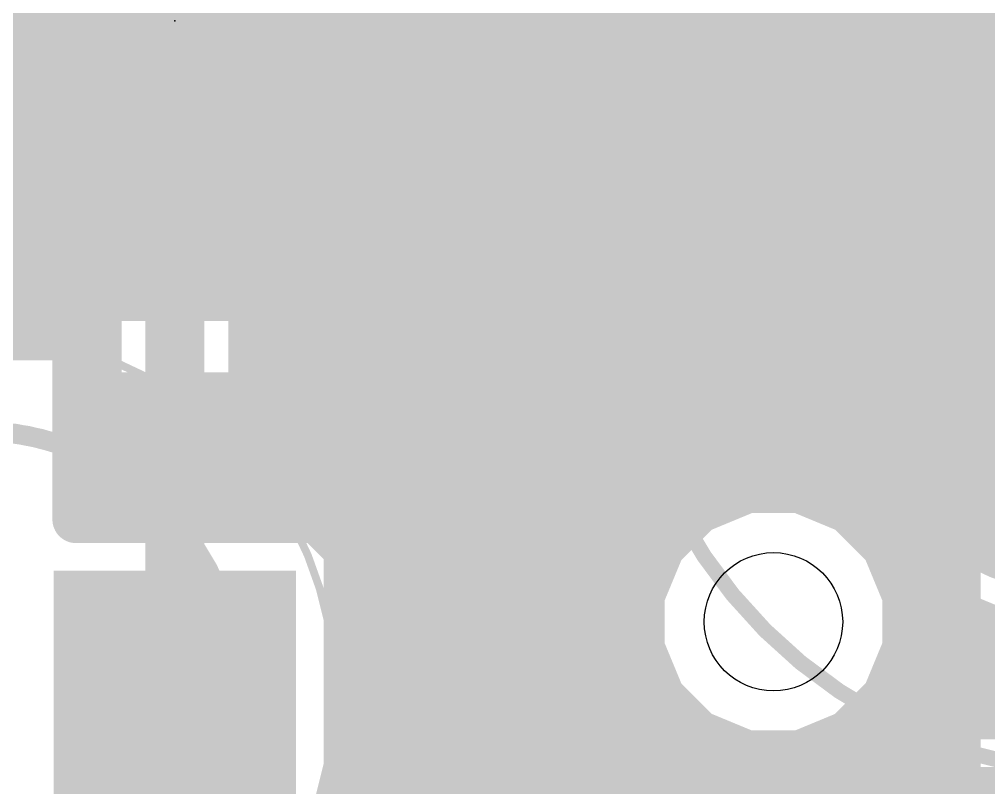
# Model space of a CAD drawing. Extents: x -1.3 to 57, y -0.1 to 23.2.
# Drawn here: x 38.88 to 45.11, y 7.26 to 12.2 of the extents above; entities that cross this region are included whole.
import ezdxf

# ---------------------------------------------------------------- set-up
doc = ezdxf.new("R2010")
doc.units = 0
for name, color, linetype in [('1', 12, 'CONTINUOUS'), ('16', 132, 'CONTINUOUS'), ('17', 110, 'CONTINUOUS'), ('20', 31, 'CONTINUOUS'), ('21', 253, 'CONTINUOUS'), ('23', 53, 'CONTINUOUS'), ('25', 253, 'CONTINUOUS'), ('39', 12, 'CONTINUOUS'), ('51', 253, 'CONTINUOUS'), ('52', 253, 'CONTINUOUS')]:
    doc.layers.add(name, color=color, linetype=linetype)

# ---------------------------------------------------------------- blocks, each defined once
blk = doc.blocks.new('SQUAREP')
blk.add_solid([(-0.5, -0.5), (0.5, -0.5), (-0.5, 0.5), (0.5, 0.5)])
blk = doc.blocks.new('RECT')
blk.add_solid([(-0.5, -0.5), (0.5, -0.5), (-0.5, 0.5), (0.5, 0.5)])

msp = doc.modelspace()

# ---------------------------------------------------------------- linework, layer by layer
at = {"layer": '1'}
for points, const_width in [([(44.9072, 16.0498), (44.9072, 6.1961)], 0.3048), ([(29.4362, 12.192), (44.9072, 12.192)], 0.3048), ([(32.6258, 11.8872), (39.2562, 11.8872)], 0.3048), ([(39.2912, 11.9222), (39.0978, 11.7288)], 0.3048), ([(40.4648, 11.9222), (39.2912, 11.9222)], 0.3048), ([(40.6582, 11.7288), (40.4648, 11.9222)], 0.3048), ([(40.4998, 11.8872), (44.9072, 11.8872)], 0.3048), ([(39.0978, 11.7288), (39.0978, 10.4552)], 0.3048), ([(40.6582, 10.4552), (40.6582, 11.7288)], 0.3048), ([(32.7842, 11.5824), (39.0978, 11.5824)], 0.3048), ([(40.6582, 11.5824), (44.9072, 11.5824)], 0.3048), ([(32.7842, 11.2776), (39.0978, 11.2776)], 0.3048), ([(40.6582, 11.2776), (44.9072, 11.2776)], 0.3048), ([(39.878, 11.092), (39.878, 2.794)], 0.381), ([(39.878, 7.874), (39.878, 11.092)], 0.2032), ([(32.7842, 10.9728), (39.0978, 10.9728)], 0.3048), ([(40.6582, 10.9728), (44.9072, 10.9728)], 0.3048), ([(32.7842, 10.668), (39.0978, 10.668)], 0.3048), ([(40.6582, 10.668), (44.9072, 10.668)], 0.3048), ([(39.0978, 10.4552), (39.2912, 10.2618)], 0.3048), ([(40.4648, 10.2618), (40.6582, 10.4552)], 0.3048), ([(32.6922, 10.3632), (39.1898, 10.3632)], 0.3048), ([(40.5662, 10.3632), (44.9072, 10.3632)], 0.3048), ([(39.2912, 10.2618), (39.3827, 10.2618)], 0.3048), ([(39.3827, 10.2618), (39.3827, 8.9842)], 0.3048), ([(40.3733, 8.9842), (40.3733, 10.2618)], 0.3048), ([(40.3733, 10.2618), (40.4648, 10.2618)], 0.3048), ([(39.243, 10.16), (32.766, 10.16)], 0.3048), ([(39.243, 8.9842), (39.243, 10.16)], 0.3048), ([(39.243, 10.0584), (39.3827, 10.0584)], 0.3048), ([(40.3733, 10.0584), (44.9072, 10.0584)], 0.3048), ([(39.243, 9.7536), (39.3827, 9.7536)], 0.3048), ([(40.3733, 9.7536), (44.9072, 9.7536)], 0.3048), ([(39.243, 9.4488), (39.3827, 9.4488)], 0.3048), ([(40.3733, 9.4488), (44.9072, 9.4488)], 0.3048), ([(39.243, 9.144), (39.3827, 9.144)], 0.3048), ([(40.3733, 9.144), (43.4781, 9.144)], 0.3048), ([(43.5582, 9.1772), (43.2453, 9.0476)], 0.3048), ([(43.897, 9.1772), (43.5582, 9.1772)], 0.3048), ([(44.2099, 9.0476), (43.897, 9.1772)], 0.3048), ([(43.9771, 9.144), (44.9072, 9.144)], 0.3048), ([(43.2453, 9.0476), (43.0058, 8.8081)], 0.3048), ([(44.4494, 8.8081), (44.2099, 9.0476)], 0.3048), ([(39.3827, 8.9842), (39.243, 8.9842)], 0.3048), ([(40.7948, 8.9842), (40.3733, 8.9842)], 0.3048), ([(40.9882, 8.7908), (40.7948, 8.9842)], 0.3048), ([(40.9398, 8.8392), (43.0369, 8.8392)], 0.3048), ([(44.4183, 8.8392), (44.9072, 8.8392)], 0.3048), ([(40.9882, 6.9572), (40.9882, 8.7908)], 0.3048), ([(43.0058, 8.8081), (42.8762, 8.4952)], 0.3048), ([(44.579, 8.4952), (44.4494, 8.8081)], 0.3048), ([(40.9882, 8.5344), (42.8925, 8.5344)], 0.3048), ([(44.5627, 8.5344), (44.9072, 8.5344)], 0.3048), ([(42.8762, 8.4952), (42.8762, 8.1564)], 0.3048), ([(44.579, 8.1564), (44.579, 8.4952)], 0.3048), ([(40.9882, 8.2296), (42.8762, 8.2296)], 0.3048), ([(44.579, 8.2296), (44.9072, 8.2296)], 0.3048), ([(42.8762, 8.1564), (43.0058, 7.8435)], 0.3048), ([(44.4494, 7.8435), (44.579, 8.1564)], 0.3048), ([(40.9882, 7.9248), (42.9721, 7.9248)], 0.3048), ([(44.483, 7.9248), (44.9072, 7.9248)], 0.3048), ([(43.0058, 7.8435), (43.2453, 7.604)], 0.3048), ([(44.2099, 7.604), (44.4494, 7.8435)], 0.3048), ([(40.9882, 7.62), (43.2293, 7.62)], 0.3048), ([(43.2453, 7.604), (43.5582, 7.4744)], 0.3048), ([(43.897, 7.4744), (44.2099, 7.604)], 0.3048), ([(44.2259, 7.62), (44.9072, 7.62)], 0.3048), ([(43.5582, 7.4744), (43.897, 7.4744)], 0.3048), ([(40.9882, 7.3152), (44.9072, 7.3152)], 0.3048)]:
    msp.add_lwpolyline(points, dxfattribs=dict(at, const_width=const_width))
for points, const_width in [([(44.9072, 12.1158, 1), (44.9072, 12.2682)], 0.1524), ([(39.2912, 11.9984, 1), (39.2912, 11.846)], 0.1524), ([(39.3451, 11.8683, 1), (39.2373, 11.9761)], 0.1524), ([(39.2562, 11.811, 1), (39.2562, 11.9634)], 0.1524), ([(40.5187, 11.9761, 1), (40.4109, 11.8683)], 0.1524), ([(40.4998, 11.9634, 1), (40.4998, 11.811)], 0.1524), ([(40.4648, 11.846, 1), (40.4648, 11.9984)], 0.1524), ([(44.9072, 11.811, 1), (44.9072, 11.9634)], 0.1524), ([(39.174, 11.7288, 1), (39.0216, 11.7288)], 0.1524), ([(39.0439, 11.7827, 1), (39.1517, 11.6749)], 0.1524), ([(40.7344, 11.7288, 1), (40.582, 11.7288)], 0.1524), ([(40.6043, 11.6749, 1), (40.7121, 11.7827)], 0.1524), ([(39.0978, 11.5062, 1), (39.0978, 11.6586)], 0.1524), ([(40.6582, 11.6586, 1), (40.6582, 11.5062)], 0.1524), ([(44.9072, 11.5062, 1), (44.9072, 11.6586)], 0.1524), ([(39.0978, 11.2014, 1), (39.0978, 11.3538)], 0.1524), ([(40.6582, 11.3538, 1), (40.6582, 11.2014)], 0.1524), ([(44.9072, 11.2014, 1), (44.9072, 11.3538)], 0.1524), ([(39.9733, 11.092, 1), (39.7828, 11.092)], 0.1905), ([(39.9288, 11.092, 1), (39.8272, 11.092)], 0.1016), ([(39.0978, 10.8966, 1), (39.0978, 11.049)], 0.1524), ([(40.6582, 11.049, 1), (40.6582, 10.8966)], 0.1524), ([(44.9072, 10.8966, 1), (44.9072, 11.049)], 0.1524), ([(39.0978, 10.5918, 1), (39.0978, 10.7442)], 0.1524), ([(40.6582, 10.7442, 1), (40.6582, 10.5918)], 0.1524), ([(44.9072, 10.5918, 1), (44.9072, 10.7442)], 0.1524), ([(39.1517, 10.5091, 1), (39.0439, 10.4013)], 0.1524), ([(40.7121, 10.4013, 1), (40.6043, 10.5091)], 0.1524), ([(39.0216, 10.4552, 1), (39.174, 10.4552)], 0.1524), ([(39.1898, 10.287, 1), (39.1898, 10.4394)], 0.1524), ([(40.5662, 10.4394, 1), (40.5662, 10.287)], 0.1524), ([(40.582, 10.4552, 1), (40.7344, 10.4552)], 0.1524), ([(44.9072, 10.287, 1), (44.9072, 10.4394)], 0.1524), ([(39.2912, 10.338, 1), (39.2912, 10.1856)], 0.1524), ([(39.4589, 10.2618, 1), (39.3065, 10.2618)], 0.1524), ([(39.3827, 10.1856, 1), (39.3827, 10.338)], 0.1524), ([(40.4495, 10.2618, 1), (40.2971, 10.2618)], 0.1524), ([(40.3733, 10.338, 1), (40.3733, 10.1856)], 0.1524), ([(40.4648, 10.1856, 1), (40.4648, 10.338)], 0.1524), ([(39.2373, 10.2079, 1), (39.3451, 10.3157)], 0.1524), ([(40.4109, 10.3157, 1), (40.5187, 10.2079)], 0.1524), ([(39.3192, 10.16, 1), (39.1668, 10.16)], 0.1524), ([(39.243, 10.0838, 1), (39.243, 10.2362)], 0.1524), ([(39.243, 10.1346, 1), (39.243, 9.9822)], 0.1524), ([(39.3827, 9.9822, 1), (39.3827, 10.1346)], 0.1524), ([(40.3733, 10.1346, 1), (40.3733, 9.9822)], 0.1524), ([(44.9072, 9.9822, 1), (44.9072, 10.1346)], 0.1524), ([(39.243, 9.8298, 1), (39.243, 9.6774)], 0.1524), ([(39.3827, 9.6774, 1), (39.3827, 9.8298)], 0.1524), ([(40.3733, 9.8298, 1), (40.3733, 9.6774)], 0.1524), ([(44.9072, 9.6774, 1), (44.9072, 9.8298)], 0.1524), ([(39.243, 9.525, 1), (39.243, 9.3726)], 0.1524), ([(39.3827, 9.3726, 1), (39.3827, 9.525)], 0.1524), ([(40.3733, 9.525, 1), (40.3733, 9.3726)], 0.1524), ([(44.9072, 9.3726, 1), (44.9072, 9.525)], 0.1524), ([(39.243, 9.2202, 1), (39.243, 9.0678)], 0.1524), ([(39.3827, 9.0678, 1), (39.3827, 9.2202)], 0.1524), ([(40.3733, 9.2202, 1), (40.3733, 9.0678)], 0.1524), ([(43.4781, 9.0678, 1), (43.4781, 9.2202)], 0.1524), ([(43.5582, 9.2534, 1), (43.5582, 9.101)], 0.1524), ([(43.5874, 9.1068, 1), (43.5291, 9.2476)], 0.1524), ([(43.9261, 9.2476, 1), (43.8678, 9.1068)], 0.1524), ([(43.897, 9.101, 1), (43.897, 9.2534)], 0.1524), ([(43.9771, 9.2202, 1), (43.9771, 9.0678)], 0.1524), ([(44.9072, 9.0678, 1), (44.9072, 9.2202)], 0.1524), ([(43.2162, 9.118, 1), (43.2745, 8.9772)], 0.1524), ([(43.2992, 8.9937, 1), (43.1914, 9.1015)], 0.1524), ([(44.2638, 9.1015, 1), (44.156, 8.9937)], 0.1524), ([(44.1807, 8.9772, 1), (44.239, 9.118)], 0.1524), ([(39.243, 9.0604, 1), (39.243, 8.908)], 0.1524), ([(39.3827, 8.908, 1), (39.3827, 9.0604)], 0.1524), ([(40.3733, 9.0604, 1), (40.3733, 8.908)], 0.1524), ([(40.8487, 9.0381, 1), (40.7409, 8.9303)], 0.1524), ([(40.7948, 8.908, 1), (40.7948, 9.0604)], 0.1524), ([(39.1668, 8.9842, 1), (39.3192, 8.9842)], 0.1524), ([(39.3065, 8.9842, 1), (39.4589, 8.9842)], 0.1524), ([(40.2971, 8.9842, 1), (40.4495, 8.9842)], 0.1524), ([(40.9398, 8.9154, 1), (40.9398, 8.763)], 0.1524), ([(43.0369, 8.763, 1), (43.0369, 8.9154)], 0.1524), ([(44.4183, 8.9154, 1), (44.4183, 8.763)], 0.1524), ([(44.9072, 8.763, 1), (44.9072, 8.9154)], 0.1524), ([(41.0644, 8.7908, 1), (40.912, 8.7908)], 0.1524), ([(40.9343, 8.7369, 1), (41.0421, 8.8447)], 0.1524), ([(42.9519, 8.862, 1), (43.0597, 8.7542)], 0.1524), ([(43.0762, 8.7789, 1), (42.9354, 8.8372)], 0.1524), ([(44.5198, 8.8372, 1), (44.379, 8.7789)], 0.1524), ([(44.3955, 8.7542, 1), (44.5033, 8.862)], 0.1524), ([(40.9882, 8.6106, 1), (40.9882, 8.4582)], 0.1524), ([(42.8925, 8.4582, 1), (42.8925, 8.6106)], 0.1524), ([(44.5627, 8.6106, 1), (44.5627, 8.4582)], 0.1524), ([(44.9072, 8.4582, 1), (44.9072, 8.6106)], 0.1524), ([(42.9524, 8.4952, 1), (42.8, 8.4952)], 0.1524), ([(44.6552, 8.4952, 1), (44.5028, 8.4952)], 0.1524), ([(42.8058, 8.5243, 1), (42.9466, 8.466)], 0.1524), ([(44.5086, 8.466, 1), (44.6494, 8.5243)], 0.1524), ([(40.9882, 8.3058, 1), (40.9882, 8.1534)], 0.1524), ([(42.8762, 8.1534, 1), (42.8762, 8.3058)], 0.1524), ([(44.579, 8.3058, 1), (44.579, 8.1534)], 0.1524), ([(44.9072, 8.1534, 1), (44.9072, 8.3058)], 0.1524), ([(42.9466, 8.1856, 1), (42.8058, 8.1273)], 0.1524), ([(44.6494, 8.1273, 1), (44.5086, 8.1856)], 0.1524), ([(42.8, 8.1564, 1), (42.9524, 8.1564)], 0.1524), ([(44.5028, 8.1564, 1), (44.6552, 8.1564)], 0.1524), ([(40.9882, 8.001, 1), (40.9882, 7.8486)], 0.1524), ([(42.9721, 7.8486, 1), (42.9721, 8.001)], 0.1524), ([(44.483, 8.001, 1), (44.483, 7.8486)], 0.1524), ([(44.9072, 7.8486, 1), (44.9072, 8.001)], 0.1524), ([(43.0597, 7.8974, 1), (42.9519, 7.7896)], 0.1524), ([(44.5033, 7.7896, 1), (44.3955, 7.8974)], 0.1524), ([(39.8272, 7.874, 1), (39.9288, 7.874)], 0.1016), ([(42.9354, 7.8144, 1), (43.0762, 7.8727)], 0.1524), ([(44.379, 7.8727, 1), (44.5198, 7.8144)], 0.1524), ([(40.9882, 7.6962, 1), (40.9882, 7.5438)], 0.1524), ([(43.2745, 7.6744, 1), (43.2162, 7.5336)], 0.1524), ([(43.1914, 7.5501, 1), (43.2992, 7.6579)], 0.1524), ([(43.2293, 7.5438, 1), (43.2293, 7.6962)], 0.1524), ([(44.156, 7.6579, 1), (44.2638, 7.5501)], 0.1524), ([(44.2259, 7.6962, 1), (44.2259, 7.5438)], 0.1524), ([(44.239, 7.5336, 1), (44.1807, 7.6744)], 0.1524), ([(44.9072, 7.5438, 1), (44.9072, 7.6962)], 0.1524), ([(43.5582, 7.5506, 1), (43.5582, 7.3982)], 0.1524), ([(43.5291, 7.404, 1), (43.5874, 7.5448)], 0.1524), ([(43.8678, 7.5448, 1), (43.9261, 7.404)], 0.1524), ([(43.897, 7.3982, 1), (43.897, 7.5506)], 0.1524), ([(40.9882, 7.3914, 1), (40.9882, 7.239)], 0.1524), ([(44.9072, 7.239, 1), (44.9072, 7.3914)], 0.1524)]:
    msp.add_lwpolyline(points, format="xyb", dxfattribs=dict(at, const_width=const_width))
at = {"layer": '16'}
for points, const_width in [([(41.3106, 7.3288), (41.3106, 13.6688)], 0.127), ([(42.7306, 12.8988), (42.7306, 8.0988)], 0.127), ([(41.0947, 12.7), (41.0947, 10.5964)], 0.3048), ([(41.988, 10.5964), (41.988, 12.7)], 0.3048), ([(42.1132, 12.7), (42.1132, 10.5964)], 0.3048), ([(43.1243, 8.9266), (43.1243, 12.7357)], 0.3048), ([(44.5724, 12.4866), (43.9128, 11.827)], 0.3048), ([(20.955, 12.192), (41.0947, 12.192)], 0.3048), ([(41.988, 12.192), (42.1132, 12.192)], 0.3048), ([(43.1243, 12.192), (44.2778, 12.192)], 0.3048), ([(41.3106, 12.192), (42.7306, 12.192)], 0.127), ([(41.3106, 12.065), (42.7306, 12.065)], 0.127), ([(20.955, 11.8872), (41.0947, 11.8872)], 0.3048), ([(41.988, 11.8872), (42.1132, 11.8872)], 0.3048), ([(43.1243, 11.8872), (43.973, 11.8872)], 0.3048), ([(41.3106, 11.938), (42.7306, 11.938)], 0.127), ([(43.9128, 11.827), (43.5558, 10.9652)], 0.3048), ([(41.3106, 11.811), (42.7306, 11.811)], 0.127), ([(20.955, 11.5824), (41.0947, 11.5824)], 0.3048), ([(41.3106, 11.684), (42.7306, 11.684)], 0.127), ([(41.988, 11.5824), (42.1132, 11.5824)], 0.3048), ([(43.1243, 11.5824), (43.8115, 11.5824)], 0.3048), ([(41.3106, 11.557), (42.7306, 11.557)], 0.127), ([(41.3106, 11.43), (42.7306, 11.43)], 0.127), ([(20.955, 11.2776), (41.0947, 11.2776)], 0.3048), ([(41.988, 11.2776), (42.1132, 11.2776)], 0.3048), ([(43.1243, 11.2776), (43.6852, 11.2776)], 0.3048), ([(41.3106, 11.303), (42.7306, 11.303)], 0.127), ([(41.3106, 11.176), (42.7306, 11.176)], 0.127), ([(20.955, 10.9728), (41.0947, 10.9728)], 0.3048), ([(41.3106, 11.049), (42.7306, 11.049)], 0.127), ([(41.988, 10.9728), (42.1132, 10.9728)], 0.3048), ([(43.1243, 10.9728), (43.5589, 10.9728)], 0.3048), ([(43.5558, 10.9652), (43.5558, 10.0324)], 0.3048), ([(41.3106, 10.922), (42.7306, 10.922)], 0.127), ([(41.3106, 10.795), (42.7306, 10.795)], 0.127), ([(20.955, 10.668), (41.0947, 10.668)], 0.3048), ([(41.988, 10.668), (42.1132, 10.668)], 0.3048), ([(43.1243, 10.668), (43.5558, 10.668)], 0.3048), ([(41.0947, 10.5964), (41.988, 10.5964)], 0.3048), ([(41.3106, 10.668), (42.7306, 10.668)], 0.127), ([(41.988, 10.5964), (41.988, 10.414)], 0.3048), ([(42.1132, 10.5964), (41.988, 10.5964)], 0.3048), ([(41.3106, 10.541), (42.7306, 10.541)], 0.127), ([(41.988, 10.414), (22.9108, 10.414)], 0.3048), ([(41.3106, 10.414), (42.7306, 10.414)], 0.127), ([(43.1243, 10.3632), (43.5558, 10.3632)], 0.3048), ([(41.3106, 10.287), (42.7306, 10.287)], 0.127), ([(41.3106, 10.16), (42.7306, 10.16)], 0.127), ([(43.1243, 10.0584), (43.5558, 10.0584)], 0.3048), ([(43.5558, 10.0324), (43.9127, 9.1707)], 0.3048), ([(41.3106, 10.033), (42.7306, 10.033)], 0.127), ([(39.243, 8.9842), (39.243, 9.779)], 0.3048), ([(39.243, 9.779), (40.9169, 9.779)], 0.3048), ([(40.9169, 9.779), (40.9169, 8.8621)], 0.3048), ([(41.3106, 9.906), (42.7306, 9.906)], 0.127), ([(39.243, 9.7536), (40.9169, 9.7536)], 0.3048), ([(43.1243, 9.7536), (43.6713, 9.7536)], 0.3048), ([(41.3106, 9.779), (42.7306, 9.779)], 0.127), ([(41.3106, 9.652), (42.7306, 9.652)], 0.127), ([(39.243, 9.4488), (40.9169, 9.4488)], 0.3048), ([(43.1243, 9.4488), (43.7975, 9.4488)], 0.3048), ([(41.3106, 9.525), (42.7306, 9.525)], 0.127), ([(41.3106, 9.398), (42.7306, 9.398)], 0.127), ([(39.243, 9.144), (40.9169, 9.144)], 0.3048), ([(41.3106, 9.271), (42.7306, 9.271)], 0.127), ([(43.1243, 9.144), (43.4781, 9.144)], 0.3048), ([(43.5582, 9.1772), (43.2453, 9.0476)], 0.3048), ([(43.897, 9.1772), (43.5582, 9.1772)], 0.3048), ([(43.9127, 9.1707), (43.897, 9.1772)], 0.3048), ([(41.3106, 9.144), (42.7306, 9.144)], 0.127), ([(43.2453, 9.0476), (43.1243, 8.9266)], 0.3048), ([(40.7948, 8.9842), (39.243, 8.9842)], 0.3048), ([(40.9169, 8.8621), (40.7948, 8.9842)], 0.3048), ([(41.3106, 9.017), (42.7306, 9.017)], 0.127), ([(41.3106, 8.89), (42.7306, 8.89)], 0.127), ([(41.3106, 8.763), (42.7306, 8.763)], 0.127), ([(41.3106, 8.636), (42.7306, 8.636)], 0.127), ([(44.579, 8.4952), (44.5725, 8.5109)], 0.3048), ([(44.5725, 8.5109), (45.4342, 8.154)], 0.3048), ([(44.579, 8.1564), (44.579, 8.4952)], 0.3048), ([(41.3106, 8.509), (42.7306, 8.509)], 0.127), ([(41.3106, 8.382), (42.7306, 8.382)], 0.127), ([(44.579, 8.2296), (45.2517, 8.2296)], 0.3048), ([(41.3106, 8.255), (42.7306, 8.255)], 0.127), ([(44.4494, 7.8435), (44.579, 8.1564)], 0.3048), ([(41.3106, 8.128), (42.7306, 8.128)], 0.127), ([(42.7306, 8.0988), (43.5006, 7.3288)], 0.127), ([(41.3106, 8.001), (42.8284, 8.001)], 0.127), ([(44.483, 7.9248), (48.3398, 7.9248)], 0.3048), ([(44.3284, 7.7225), (44.4494, 7.8435)], 0.3048), ([(41.3106, 7.874), (42.9554, 7.874)], 0.127), ([(48.1375, 7.7225), (44.3284, 7.7225)], 0.3048), ([(41.3106, 7.747), (43.0824, 7.747)], 0.127), ([(41.3106, 7.62), (43.2094, 7.62)], 0.127), ([(41.3106, 7.493), (43.3364, 7.493)], 0.127), ([(41.3106, 7.366), (43.4634, 7.366)], 0.127), ([(42.7306, 5.9088), (41.3106, 7.3288)], 0.127), ([(43.5006, 7.3288), (48.3006, 7.3288)], 0.127), ([(41.4004, 7.239), (50.4008, 7.239)], 0.127)]:
    msp.add_lwpolyline(points, dxfattribs=dict(at, const_width=const_width))
for points, const_width in [([(45.9006, 9.4788, 1), (45.9006, 11.5188, 1), (45.9006, 9.4788)], 2.04), ([(41.0947, 12.1158, 1), (41.0947, 12.2682)], 0.1524), ([(41.988, 12.2682, 1), (41.988, 12.1158)], 0.1524), ([(42.1132, 12.1158, 1), (42.1132, 12.2682)], 0.1524), ([(43.1243, 12.2682, 1), (43.1243, 12.1158)], 0.1524), ([(44.2778, 12.1158, 1), (44.2778, 12.2682)], 0.1524), ([(41.3106, 12.2238, 1), (41.3106, 12.1602)], 0.0635), ([(42.7306, 12.1602, 1), (42.7306, 12.2238)], 0.0635), ([(41.3106, 12.0968, 1), (41.3106, 12.0333)], 0.0635), ([(42.7306, 12.0333, 1), (42.7306, 12.0968)], 0.0635), ([(41.0947, 11.811, 1), (41.0947, 11.9634)], 0.1524), ([(41.988, 11.9634, 1), (41.988, 11.811)], 0.1524), ([(42.1132, 11.811, 1), (42.1132, 11.9634)], 0.1524), ([(43.1243, 11.9634, 1), (43.1243, 11.811)], 0.1524), ([(43.973, 11.811, 1), (43.973, 11.9634)], 0.1524), ([(41.3106, 11.9698, 1), (41.3106, 11.9063)], 0.0635), ([(42.7306, 11.9063, 1), (42.7306, 11.9698)], 0.0635), ([(43.9832, 11.7979, 1), (43.8424, 11.8562)], 0.1524), ([(43.8589, 11.8809, 1), (43.9667, 11.7731)], 0.1524), ([(41.3106, 11.8428, 1), (41.3106, 11.7792)], 0.0635), ([(42.7306, 11.7792, 1), (42.7306, 11.8428)], 0.0635), ([(41.0947, 11.5062, 1), (41.0947, 11.6586)], 0.1524), ([(41.3106, 11.7158, 1), (41.3106, 11.6523)], 0.0635), ([(41.988, 11.6586, 1), (41.988, 11.5062)], 0.1524), ([(42.1132, 11.5062, 1), (42.1132, 11.6586)], 0.1524), ([(42.7306, 11.6523, 1), (42.7306, 11.7158)], 0.0635), ([(43.1243, 11.6586, 1), (43.1243, 11.5062)], 0.1524), ([(43.8115, 11.5062, 1), (43.8115, 11.6586)], 0.1524), ([(41.3106, 11.5888, 1), (41.3106, 11.5252)], 0.0635), ([(42.7306, 11.5252, 1), (42.7306, 11.5888)], 0.0635), ([(41.3106, 11.4618, 1), (41.3106, 11.3982)], 0.0635), ([(42.7306, 11.3982, 1), (42.7306, 11.4618)], 0.0635), ([(41.0947, 11.2014, 1), (41.0947, 11.3538)], 0.1524), ([(41.988, 11.3538, 1), (41.988, 11.2014)], 0.1524), ([(42.1132, 11.2014, 1), (42.1132, 11.3538)], 0.1524), ([(43.1243, 11.3538, 1), (43.1243, 11.2014)], 0.1524), ([(43.6852, 11.2014, 1), (43.6852, 11.3538)], 0.1524), ([(41.3106, 11.3348, 1), (41.3106, 11.2713)], 0.0635), ([(42.7306, 11.2713, 1), (42.7306, 11.3348)], 0.0635), ([(41.3106, 11.2078, 1), (41.3106, 11.1442)], 0.0635), ([(42.7306, 11.1442, 1), (42.7306, 11.2078)], 0.0635), ([(41.0947, 10.8966, 1), (41.0947, 11.049)], 0.1524), ([(41.3106, 11.0808, 1), (41.3106, 11.0173)], 0.0635), ([(41.988, 11.049, 1), (41.988, 10.8966)], 0.1524), ([(42.1132, 10.8966, 1), (42.1132, 11.049)], 0.1524), ([(42.7306, 11.0173, 1), (42.7306, 11.0808)], 0.0635), ([(43.1243, 11.049, 1), (43.1243, 10.8966)], 0.1524), ([(43.632, 10.9652, 1), (43.4796, 10.9652)], 0.1524), ([(43.5589, 10.8966, 1), (43.5589, 11.049)], 0.1524), ([(43.4854, 10.9944, 1), (43.6262, 10.936)], 0.1524), ([(41.3106, 10.9538, 1), (41.3106, 10.8902)], 0.0635), ([(42.7306, 10.8902, 1), (42.7306, 10.9538)], 0.0635), ([(41.3106, 10.8268, 1), (41.3106, 10.7632)], 0.0635), ([(42.7306, 10.7632, 1), (42.7306, 10.8268)], 0.0635), ([(41.0947, 10.5918, 1), (41.0947, 10.7442)], 0.1524), ([(41.988, 10.7442, 1), (41.988, 10.5918)], 0.1524), ([(42.1132, 10.5918, 1), (42.1132, 10.7442)], 0.1524), ([(43.1243, 10.7442, 1), (43.1243, 10.5918)], 0.1524), ([(43.5558, 10.5918, 1), (43.5558, 10.7442)], 0.1524), ([(41.0947, 10.6726, 1), (41.0947, 10.5202)], 0.1524), ([(41.3106, 10.6998, 1), (41.3106, 10.6363)], 0.0635), ([(42.0642, 10.5964, 1), (41.9118, 10.5964)], 0.1524), ([(41.988, 10.6726, 1), (41.988, 10.5202)], 0.1524), ([(41.988, 10.5202, 1), (41.988, 10.6726)], 0.1524), ([(42.1132, 10.5202, 1), (42.1132, 10.6726)], 0.1524), ([(42.7306, 10.6363, 1), (42.7306, 10.6998)], 0.0635), ([(41.0185, 10.5964, 1), (41.1709, 10.5964)], 0.1524), ([(41.9118, 10.5964, 1), (42.0642, 10.5964)], 0.1524), ([(42.037, 10.5964, 1), (42.1894, 10.5964)], 0.1524), ([(41.3106, 10.5728, 1), (41.3106, 10.5092)], 0.0635), ([(42.7306, 10.5092, 1), (42.7306, 10.5728)], 0.0635), ([(41.988, 10.3378, 1), (41.988, 10.4902)], 0.1524), ([(41.3106, 10.4458, 1), (41.3106, 10.3822)], 0.0635), ([(41.9118, 10.414, 1), (42.0642, 10.414)], 0.1524), ([(42.7306, 10.3822, 1), (42.7306, 10.4458)], 0.0635), ([(43.1243, 10.4394, 1), (43.1243, 10.287)], 0.1524), ([(43.5558, 10.287, 1), (43.5558, 10.4394)], 0.1524), ([(41.3106, 10.3188, 1), (41.3106, 10.2553)], 0.0635), ([(42.7306, 10.2553, 1), (42.7306, 10.3188)], 0.0635), ([(41.3106, 10.1918, 1), (41.3106, 10.1282)], 0.0635), ([(42.7306, 10.1282, 1), (42.7306, 10.1918)], 0.0635), ([(43.1243, 10.1346, 1), (43.1243, 9.9822)], 0.1524), ([(43.6262, 10.0615, 1), (43.4854, 10.0032)], 0.1524), ([(43.5558, 9.9822, 1), (43.5558, 10.1346)], 0.1524), ([(43.4796, 10.0324, 1), (43.632, 10.0324)], 0.1524), ([(41.3106, 10.0648, 1), (41.3106, 10.0013)], 0.0635), ([(42.7306, 10.0013, 1), (42.7306, 10.0648)], 0.0635), ([(39.3192, 9.779, 1), (39.1668, 9.779)], 0.1524), ([(39.243, 9.8552, 1), (39.243, 9.7028)], 0.1524), ([(40.9931, 9.779, 1), (40.8407, 9.779)], 0.1524), ([(40.9169, 9.7028, 1), (40.9169, 9.8552)], 0.1524), ([(41.3106, 9.9378, 1), (41.3106, 9.8742)], 0.0635), ([(42.7306, 9.8742, 1), (42.7306, 9.9378)], 0.0635), ([(39.243, 9.8298, 1), (39.243, 9.6774)], 0.1524), ([(40.9169, 9.6774, 1), (40.9169, 9.8298)], 0.1524), ([(43.1243, 9.8298, 1), (43.1243, 9.6774)], 0.1524), ([(43.6713, 9.6774, 1), (43.6713, 9.8298)], 0.1524), ([(41.3106, 9.8108, 1), (41.3106, 9.7472)], 0.0635), ([(42.7306, 9.7472, 1), (42.7306, 9.8108)], 0.0635), ([(41.3106, 9.6838, 1), (41.3106, 9.6203)], 0.0635), ([(42.7306, 9.6203, 1), (42.7306, 9.6838)], 0.0635), ([(39.243, 9.525, 1), (39.243, 9.3726)], 0.1524), ([(40.9169, 9.3726, 1), (40.9169, 9.525)], 0.1524), ([(43.1243, 9.525, 1), (43.1243, 9.3726)], 0.1524), ([(43.7975, 9.3726, 1), (43.7975, 9.525)], 0.1524), ([(41.3106, 9.5568, 1), (41.3106, 9.4932)], 0.0635), ([(42.7306, 9.4932, 1), (42.7306, 9.5568)], 0.0635), ([(41.3106, 9.4298, 1), (41.3106, 9.3662)], 0.0635), ([(42.7306, 9.3662, 1), (42.7306, 9.4298)], 0.0635), ([(39.243, 9.2202, 1), (39.243, 9.0678)], 0.1524), ([(40.9169, 9.0678, 1), (40.9169, 9.2202)], 0.1524), ([(41.3106, 9.3028, 1), (41.3106, 9.2393)], 0.0635), ([(42.7306, 9.2393, 1), (42.7306, 9.3028)], 0.0635), ([(43.1243, 9.2202, 1), (43.1243, 9.0678)], 0.1524), ([(43.4781, 9.0678, 1), (43.4781, 9.2202)], 0.1524), ([(43.5582, 9.2534, 1), (43.5582, 9.101)], 0.1524), ([(43.5874, 9.1068, 1), (43.5291, 9.2476)], 0.1524), ([(43.9261, 9.2476, 1), (43.8678, 9.1068)], 0.1524), ([(43.8836, 9.1003, 1), (43.9419, 9.2411)], 0.1524), ([(43.897, 9.101, 1), (43.897, 9.2534)], 0.1524), ([(43.8423, 9.1415, 1), (43.9831, 9.1998)], 0.1524), ([(41.3106, 9.1758, 1), (41.3106, 9.1122)], 0.0635), ([(42.7306, 9.1122, 1), (42.7306, 9.1758)], 0.0635), ([(43.2162, 9.118, 1), (43.2745, 8.9772)], 0.1524), ([(43.2992, 8.9937, 1), (43.1914, 9.1015)], 0.1524), ([(39.243, 9.0604, 1), (39.243, 8.908)], 0.1524), ([(40.8487, 9.0381, 1), (40.7409, 8.9303)], 0.1524), ([(40.7948, 8.908, 1), (40.7948, 9.0604)], 0.1524), ([(39.1668, 8.9842, 1), (39.3192, 8.9842)], 0.1524), ([(41.3106, 9.0488, 1), (41.3106, 8.9853)], 0.0635), ([(42.7306, 8.9853, 1), (42.7306, 9.0488)], 0.0635), ([(43.0704, 8.9804, 1), (43.1782, 8.8727)], 0.1524), ([(40.863, 8.8082, 1), (40.9708, 8.9159)], 0.1524), ([(43.0481, 8.9266, 1), (43.2005, 8.9266)], 0.1524), ([(40.8407, 8.8621, 1), (40.9931, 8.8621)], 0.1524), ([(41.3106, 8.9218, 1), (41.3106, 8.8582)], 0.0635), ([(42.7306, 8.8582, 1), (42.7306, 8.9218)], 0.0635), ([(41.3106, 8.7948, 1), (41.3106, 8.7312)], 0.0635), ([(42.7306, 8.7312, 1), (42.7306, 8.7948)], 0.0635), ([(41.3106, 8.6678, 1), (41.3106, 8.6043)], 0.0635), ([(42.7306, 8.6043, 1), (42.7306, 8.6678)], 0.0635), ([(44.6429, 8.5401, 1), (44.5021, 8.4818)], 0.1524), ([(44.6016, 8.5813, 1), (44.5433, 8.4405)], 0.1524), ([(44.6552, 8.4952, 1), (44.5028, 8.4952)], 0.1524), ([(41.3106, 8.5408, 1), (41.3106, 8.4772)], 0.0635), ([(42.7306, 8.4772, 1), (42.7306, 8.5408)], 0.0635), ([(44.5086, 8.466, 1), (44.6494, 8.5243)], 0.1524), ([(41.3106, 8.4138, 1), (41.3106, 8.3502)], 0.0635), ([(42.7306, 8.3502, 1), (42.7306, 8.4138)], 0.0635), ([(44.579, 8.3058, 1), (44.579, 8.1534)], 0.1524), ([(41.3106, 8.2868, 1), (41.3106, 8.2233)], 0.0635), ([(42.7306, 8.2233, 1), (42.7306, 8.2868)], 0.0635), ([(44.6494, 8.1273, 1), (44.5086, 8.1856)], 0.1524), ([(44.5028, 8.1564, 1), (44.6552, 8.1564)], 0.1524), ([(41.3106, 8.1598, 1), (41.3106, 8.0962)], 0.0635), ([(42.7306, 8.0962, 1), (42.7306, 8.1598)], 0.0635), ([(42.7531, 8.1213, 1), (42.7081, 8.0763)], 0.0635), ([(42.6989, 8.0988, 1), (42.7624, 8.0988)], 0.0635), ([(41.3106, 8.0328, 1), (41.3106, 7.9693)], 0.0635), ([(42.8284, 7.9693, 1), (42.8284, 8.0328)], 0.0635), ([(44.483, 8.001, 1), (44.483, 7.8486)], 0.1524), ([(44.5033, 7.7896, 1), (44.3955, 7.8974)], 0.1524), ([(41.3106, 7.9058, 1), (41.3106, 7.8423)], 0.0635), ([(42.9554, 7.8423, 1), (42.9554, 7.9058)], 0.0635), ([(44.379, 7.8727, 1), (44.5198, 7.8144)], 0.1524), ([(44.3284, 7.7987, 1), (44.3284, 7.6463)], 0.1524), ([(41.3106, 7.7788, 1), (41.3106, 7.7153)], 0.0635), ([(43.0824, 7.7153, 1), (43.0824, 7.7788)], 0.0635), ([(44.2745, 7.7764, 1), (44.3822, 7.6686)], 0.1524), ([(41.3106, 7.6517, 1), (41.3106, 7.5883)], 0.0635), ([(43.2094, 7.5883, 1), (43.2094, 7.6517)], 0.0635), ([(41.3106, 7.5248, 1), (41.3106, 7.4613)], 0.0635), ([(43.3364, 7.4613, 1), (43.3364, 7.5248)], 0.0635), ([(41.3106, 7.3978, 1), (41.3106, 7.3343)], 0.0635), ([(43.4634, 7.3343, 1), (43.4634, 7.3978)], 0.0635), ([(41.3331, 7.3513, 1), (41.2881, 7.3063)], 0.0635), ([(41.2788, 7.3288, 1), (41.3424, 7.3288)], 0.0635), ([(43.5006, 7.3605, 1), (43.5006, 7.2971)], 0.0635), ([(43.4781, 7.3063, 1), (43.5231, 7.3513)], 0.0635), ([(41.4004, 7.2708, 1), (41.4004, 7.2073)], 0.0635)]:
    msp.add_lwpolyline(points, format="xyb", dxfattribs=dict(at, const_width=const_width))
at = {"layer": '20'}
msp.add_circle((43.7276, 8.3258), 0.445, dxfattribs=at)
at = {"layer": '21', "const_width": 0.1524}
for points in [[(41.3004, 12.5984), (41.3004, 11.5316)], [(39.2684, 11.5316), (38.4556, 11.5316)], [(41.3004, 11.5316), (40.4876, 11.5316)]]:
    msp.add_lwpolyline(points, dxfattribs=at)
at = {"layer": '21'}
for points, const_width in [([(39.2684, 11.4935, 1), (39.2684, 11.5697)], 0.0762), ([(40.4876, 11.5697, 1), (40.4876, 11.4935)], 0.0762), ([(41.3004, 11.4935, 1), (41.3004, 11.5697)], 0.0762), ([(41.2623, 11.5316, 1), (41.3385, 11.5316)], 0.0762), ([(39.728, 9.124, 0.3839), (37.488, 9.124)], 0.127), ([(39.7068, 9.1004, 1), (39.7492, 9.1476)], 0.0635), ([(41.308, 7.774, 1), (41.308, 7.974, 1), (41.308, 7.774)], 0.2)]:
    msp.add_lwpolyline(points, format="xyb", dxfattribs=dict(at, const_width=const_width))
at = {"layer": '23'}
msp.add_point((39.878, 12.192), dxfattribs=at)
at = {"layer": '25', "const_width": 0.1016}
for points in [[(41.656, 6.9088), (41.656, 7.5692)], [(41.656, 7.5692), (41.8394, 7.5692)], [(42.5114, 7.5692), (42.3647, 7.0556)], [(42.0229, 7.3858), (42.0229, 7.0922)]]:
    msp.add_lwpolyline(points, dxfattribs=at)
at = {"layer": '25'}
for points, const_width in [([(41.6814, 7.5692, 1), (41.6306, 7.5692)], 0.0508), ([(41.656, 7.5946, 1), (41.656, 7.5438)], 0.0508), ([(42.0229, 7.3858, 0.4142), (41.8394, 7.5692)], 0.1016), ([(41.8394, 7.5946, 1), (41.8394, 7.5438)], 0.0508), ([(41.8394, 7.5438, 1), (41.8394, 7.5946)], 0.0508), ([(42.5358, 7.5622, 1), (42.487, 7.5762)], 0.0508), ([(42.0483, 7.3858, 1), (41.9975, 7.3858)], 0.0508), ([(41.9975, 7.3858, 1), (42.0483, 7.3858)], 0.0508)]:
    msp.add_lwpolyline(points, format="xyb", dxfattribs=dict(at, const_width=const_width))
at = {"layer": '39', "const_width": 0.05}
msp.add_lwpolyline([(38.608, 5.574, 1), (38.608, 10.174, 1), (38.608, 5.574)], format="xyb", dxfattribs=at)
at = {"layer": '51', "const_width": 0.1524}
for points in [[(41.3004, 12.8524), (41.3004, 11.5316)], [(41.3004, 11.5316), (38.4556, 11.5316)]]:
    msp.add_lwpolyline(points, dxfattribs=at)
at = {"layer": '51'}
for points, const_width in [([(41.3004, 11.4935, 1), (41.3004, 11.5697)], 0.0762), ([(41.2623, 11.5316, 1), (41.3385, 11.5316)], 0.0762), ([(38.608, 6.194, 1), (38.608, 9.554, 1), (38.608, 6.194)], 0.127), ([(41.308, 7.774, 1), (41.308, 7.974, 1), (41.308, 7.774)], 0.2)]:
    msp.add_lwpolyline(points, format="xyb", dxfattribs=dict(at, const_width=const_width))
at = {"layer": '52', "const_width": 0.1}
for points in [[(45.9006, 5.8288, 1), (45.9006, 15.1688, 1), (45.9006, 5.8288)], [(45.9006, 7.3488, 1), (45.9006, 13.6488, 1), (45.9006, 7.3488)]]:
    msp.add_lwpolyline(points, format="xyb", dxfattribs=at)

# ---------------------------------------------------------------- block references
at = {"layer": '1', "xscale": 0.9, "rotation": 180}
msp.add_blockref('RECT', (39.878, 11.092), dxfattribs=at)
at = {"layer": '16'}
msp.add_blockref('RECT', (42.0856, 10.4988), dxfattribs=at)
at = {"layer": '17', "xscale": 1.56, "yscale": 1.56, "rotation": 180}
msp.add_blockref('SQUAREP', (39.878, 7.874), dxfattribs=at)
msp.add_blockref('SQUAREP', (39.878, 7.874), dxfattribs=at)
at = {"layer": '51', "xscale": 0.508, "yscale": 0.635, "rotation": 180}
msp.add_blockref('RECT', (39.878, 11.1125), dxfattribs=at)

doc.saveas('drawing.dxf')
